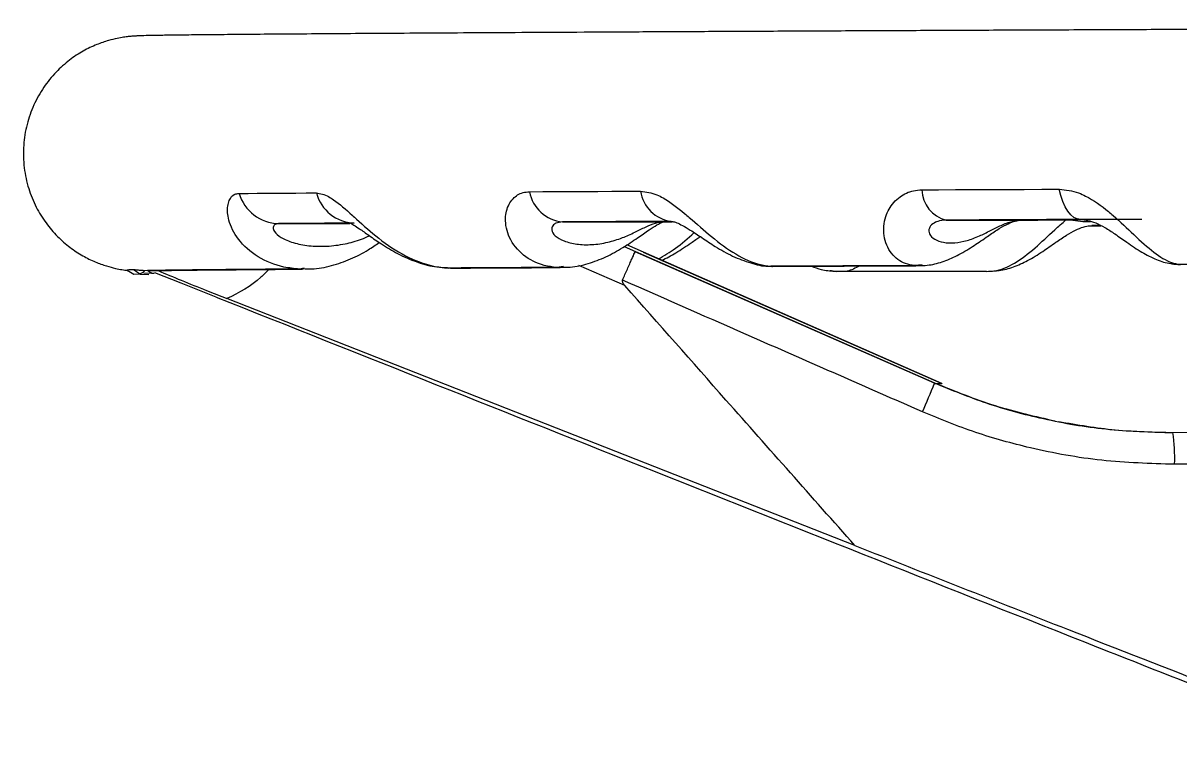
# Model space of a CAD drawing. Header units: millimetres. Extents: x 2451 to 4400, y 944 to 2322.
# Drawn here: x 3679.2 to 3766.7, y 2130 to 2185.8 of the extents above; entities that cross this region are included whole.
import ezdxf

# ---------------------------------------------------------------- set-up
doc = ezdxf.new("R2010")
doc.units = ezdxf.units.MM

msp = doc.modelspace()

# ---------------------------------------------------------------- linework, layer by layer
at = {"color": 7, "linetype": 'Continuous', "lineweight": 25}
for p, q in [((3719.991, 2170.773), (3727.645, 2170.785)), ((3749.04, 2170.912), (3754.774, 2170.915)), ((3758.455, 2170.927), (3759.386, 2170.801)), ((3763.843, 2170.954), (3759.225, 2170.956)), ((3759.386, 2170.801), (3759.976, 2170.803)), ((3698.495, 2170.645), (3703.898, 2170.658)), ((3759.915, 2170.472), (3760.742, 2170.474)), ((3726.126, 2168.487), (3724.868, 2169.037)), ((3724.668, 2168.906), (3725.515, 2168.535)), ((3748.153, 2158.564), (3725.499, 2168.512)), ((3725.515, 2168.535), (3748.155, 2158.59)), ((3748.722, 2158.545), (3726.126, 2168.487)), ((3748.744, 2158.514), (3726.133, 2168.459)), ((3700.447, 2167.275), (3700.085, 2167.205)), ((3711.287, 2167.316), (3711.722, 2167.289)), ((3720.062, 2167.396), (3719.563, 2167.329)), ((3724.715, 2165.953), (3721.22, 2167.481)), ((3735.629, 2167.424), (3736.09, 2167.434)), ((3746.63, 2167.465), (3735.765, 2167.413)), ((3735.904, 2167.405), (3746.743, 2167.457)), ((3747.223, 2167.53), (3746.63, 2167.465)), ((3766.684, 2167.554), (3766.122, 2167.611)), ((3779.456, 2167.607), (3766.684, 2167.554)), ((3687.034, 2167.131), (3687.542, 2166.821)), ((3687.981, 2166.837), (3687.514, 2167.147)), ((3687.542, 2166.821), (3687.981, 2166.837)), ((3688.688, 2166.78), (3688.026, 2166.79)), ((3688.299, 2166.904), (3688.865, 2166.923)), ((3688.607, 2167.078), (3688.778, 2166.975)), ((3688.771, 2166.98), (3688.865, 2166.923)), ((3688.775, 2166.978), (3688.889, 2166.931)), ((3688.865, 2166.923), (3688.889, 2166.931)), ((3689.095, 2166.871), (3688.885, 2166.874)), ((3691.135, 2166.135), (3689.141, 2166.924)), ((3740.248, 2167.081), (3740.729, 2167.019)), ((3752.086, 2167.032), (3740.861, 2167.011)), ((3693.77, 2165.086), (3691.135, 2166.135)), ((3742.125, 2146.279), (3694.588, 2164.965)), ((3776.733, 2152.457), (3766.33, 2152.425)), ((3760.551, 2138.559), (3760.581, 2138.559))]:
    msp.add_line(p, q, dxfattribs=at)
at = {"color": 7, "linetype": 'Continuous', "lineweight": 25, "flags": 128}
for points in [[(3695.507, 2172.932), (3696.191, 2172.936), (3696.889, 2172.941), (3697.601, 2172.946), (3698.326, 2172.951), (3699.064, 2172.955), (3699.816, 2172.96), (3700.581, 2172.965), (3701.36, 2172.97)], [(3717.488, 2173.062), (3718.501, 2173.068), (3719.526, 2173.073), (3720.562, 2173.078), (3721.609, 2173.084), (3722.668, 2173.089), (3723.737, 2173.094), (3724.817, 2173.1), (3725.909, 2173.105)], [(3747.191, 2173.204), (3748.464, 2173.21), (3749.746, 2173.216), (3751.036, 2173.221), (3752.334, 2173.227), (3753.64, 2173.232), (3754.954, 2173.238), (3756.276, 2173.244), (3757.605, 2173.249)], [(3759.225, 2170.956), (3758.966, 2170.996), (3758.712, 2171.117), (3758.469, 2171.314), (3758.244, 2171.585), (3758.04, 2171.922), (3757.864, 2172.318), (3757.718, 2172.764), (3757.605, 2173.249)], [(3728.226, 2170.815), (3727.159, 2170.81), (3726.103, 2170.805), (3725.057, 2170.799), (3724.022, 2170.794), (3722.998, 2170.789), (3721.984, 2170.784), (3720.982, 2170.778), (3719.991, 2170.773)], [(3759.225, 2170.956), (3757.925, 2170.95), (3756.632, 2170.945), (3755.347, 2170.939), (3754.07, 2170.934), (3752.8, 2170.929), (3751.539, 2170.923), (3750.285, 2170.918), (3749.04, 2170.912)], [(3759.424, 2170.931), (3759.354, 2170.93), (3758.904, 2170.929), (3758.455, 2170.927)], [(3704.219, 2170.683), (3703.457, 2170.678), (3702.709, 2170.673), (3701.973, 2170.669), (3701.251, 2170.664), (3700.542, 2170.659), (3699.846, 2170.655), (3699.164, 2170.65), (3698.495, 2170.645)], [(3748.18, 2158.55), (3748.24, 2158.549), (3748.722, 2158.545)], [(3748.722, 2158.545), (3748.744, 2158.52), (3748.744, 2158.514)], [(3766.206, 2154.837), (3771.562, 2154.854), (3775.771, 2154.867)]]:
    msp.add_lwpolyline(points, dxfattribs=at)
at = {"color": 7, "linetype": 'Continuous', "lineweight": 25}
for centre, radius, start, end in [((3698.595, 2173.871), 3.227, 196.92281, 268.22475), ((3704.363, 2173.793), 3.113, 195.32616, 267.34752), ((3720.27, 2173.591), 2.831, 190.7577, 264.35895), ((3728.584, 2173.496), 2.704, 188.29838, 262.39021), ((3749.646, 2173.293), 2.457, 182.06593, 255.71377), ((3708.336, 2174.023), 42.712, 335.6268, 338.77989), ((3753.272, 2152.964), 13.068, 357.63696, 8.24133)]:
    msp.add_arc(centre, radius, start, end, dxfattribs=at)
for points, knots in [([(3960.663, 2185.819), (3960.031, 2185.819), (3958.47, 2185.821), (3955.652, 2185.822), (3952.262, 2185.822), (3948.592, 2185.821), (3944.665, 2185.819), (3940.487, 2185.816), (3936.065, 2185.812), (3931.412, 2185.806), (3926.535, 2185.799), (3921.447, 2185.792), (3916.159, 2185.783), (3910.681, 2185.773), (3905.027, 2185.762), (3899.209, 2185.75), (3893.239, 2185.737), (3887.131, 2185.723), (3880.899, 2185.708), (3874.555, 2185.692), (3868.115, 2185.675), (3861.592, 2185.658), (3855.001, 2185.64), (3848.356, 2185.621), (3841.673, 2185.601), (3834.965, 2185.58), (3828.248, 2185.559), (3821.536, 2185.538), (3814.845, 2185.515), (3808.189, 2185.493), (3801.583, 2185.47), (3795.042, 2185.446), (3788.579, 2185.422), (3782.21, 2185.398), (3775.948, 2185.374), (3769.808, 2185.35), (3763.802, 2185.325), (3757.945, 2185.301), (3752.248, 2185.276), (3746.725, 2185.251), (3741.388, 2185.227), (3736.249, 2185.203), (3731.319, 2185.178), (3726.608, 2185.155), (3722.128, 2185.131), (3717.888, 2185.108), (3713.897, 2185.085), (3710.164, 2185.063), (3706.698, 2185.041), (3703.505, 2185.02), (3700.593, 2184.999), (3697.968, 2184.98), (3695.635, 2184.96), (3693.598, 2184.942), (3691.861, 2184.924), (3690.423, 2184.907), (3689.285, 2184.891), (3688.412, 2184.873), (3687.98, 2184.862), (3687.557, 2184.84), (3687.22, 2184.813), (3686.801, 2184.762), (3686.283, 2184.674), (3685.569, 2184.502), (3684.684, 2184.198), (3683.678, 2183.715), (3682.629, 2183.025), (3681.608, 2182.112), (3680.683, 2180.972), (3679.931, 2179.636), (3679.411, 2178.155), (3679.15, 2176.544), (3679.192, 2174.897), (3679.534, 2173.314), (3680.107, 2171.909), (3680.855, 2170.695), (3681.726, 2169.675), (3682.672, 2168.848), (3683.642, 2168.209), (3684.584, 2167.746), (3685.43, 2167.44), (3686.135, 2167.257), (3686.664, 2167.158), (3686.96, 2167.117), (3687.057, 2167.107), (3687.075, 2167.106)], [0, 0, 0, 0, 0.011068, 0.027371, 0.043668, 0.059961, 0.076251, 0.092539, 0.108825, 0.12511, 0.141394, 0.157678, 0.173961, 0.190243, 0.206526, 0.222808, 0.239089, 0.255371, 0.271652, 0.287933, 0.304214, 0.320495, 0.336776, 0.353057, 0.369337, 0.385618, 0.401899, 0.418179, 0.43446, 0.450741, 0.467022, 0.483303, 0.499583, 0.515864, 0.532145, 0.548427, 0.564708, 0.580989, 0.597271, 0.613553, 0.629835, 0.646118, 0.662401, 0.678685, 0.694969, 0.711254, 0.727541, 0.743829, 0.760118, 0.776411, 0.792707, 0.809009, 0.825319, 0.841643, 0.857988, 0.874375, 0.890848, 0.907537, 0.925013, 0.930439, 0.933629, 0.935429, 0.937142, 0.938982, 0.941367, 0.944148, 0.947167, 0.950511, 0.954091, 0.957813, 0.961613, 0.965454, 0.969628, 0.973523, 0.977176, 0.980618, 0.983863, 0.986909, 0.989742, 0.992329, 0.994596, 0.996456, 0.998026, 0.999619, 1, 1, 1, 1]), ([(3700.085, 2167.205), (3699.688, 2167.244), (3698.562, 2167.353), (3696.868, 2168.055), (3695.393, 2169.371), (3694.673, 2170.821), (3694.595, 2171.844), (3694.782, 2172.522), (3695.083, 2172.878), (3695.4, 2172.918), (3695.507, 2172.932)], [0, 0, 0, 0, 0.1004627, 0.284773, 0.4706985, 0.6383106, 0.7680934, 0.8320553, 0.9428908, 1, 1, 1, 1]), ([(3701.36, 2172.97), (3701.661, 2172.915), (3702.072, 2172.84), (3702.974, 2172.26), (3703.688, 2171.633), (3704.818, 2170.604), (3706.121, 2169.44), (3708.086, 2168.129), (3709.896, 2167.43), (3710.966, 2167.319), (3711.339, 2167.281)], [0, 0, 0, 0, 0.122958, 0.16818, 0.327149, 0.36199, 0.530043, 0.716457, 0.901253, 1, 1, 1, 1]), ([(3719.563, 2167.329), (3719.242, 2167.368), (3718.312, 2167.481), (3716.964, 2168.179), (3715.899, 2169.497), (3715.579, 2170.949), (3715.831, 2171.973), (3716.31, 2172.651), (3716.845, 2173.008), (3717.325, 2173.048), (3717.488, 2173.062)], [0, 0, 0, 0, 0.09737, 0.282314, 0.468879, 0.637067, 0.767296, 0.831478, 0.942694, 1, 1, 1, 1]), ([(3725.909, 2173.105), (3726.317, 2173.05), (3726.876, 2172.975), (3728.001, 2172.396), (3728.825, 2171.769), (3730.036, 2170.739), (3731.332, 2169.575), (3733.104, 2168.262), (3734.619, 2167.569), (3735.476, 2167.453), (3735.765, 2167.413)], [0, 0, 0, 0, 0.123482, 0.168897, 0.328544, 0.363534, 0.532304, 0.719514, 0.905098, 1, 1, 1, 1]), ([(3746.63, 2167.465), (3746.405, 2167.505), (3745.734, 2167.624), (3744.819, 2168.316), (3744.235, 2169.636), (3744.338, 2171.089), (3744.902, 2172.114), (3745.64, 2172.793), (3746.373, 2173.15), (3746.983, 2173.191), (3747.191, 2173.204)], [0, 0, 0, 0, 0.0931327, 0.2789445, 0.4663848, 0.6353624, 0.766203, 0.8306864, 0.9424253, 1, 1, 1, 1]), ([(3757.605, 2173.249), (3758.094, 2173.194), (3758.763, 2173.119), (3760.033, 2172.539), (3760.913, 2171.912), (3762.121, 2170.882), (3763.323, 2169.717), (3764.781, 2168.402), (3765.902, 2167.716), (3766.492, 2167.594), (3766.684, 2167.554)], [0, 0, 0, 0, 0.12414, 0.169797, 0.330295, 0.36547, 0.53514, 0.723348, 0.909921, 1, 1, 1, 1]), ([(3719.991, 2170.773), (3719.814, 2170.754), (3719.584, 2170.73), (3719.309, 2170.567), (3719.179, 2170.39), (3719.166, 2170.071), (3719.422, 2169.674), (3720.118, 2169.29), (3721.085, 2169.06), (3722.203, 2169.025), (3723.362, 2169.192), (3724.453, 2169.529), (3725.426, 2169.964), (3726.288, 2170.401), (3727.029, 2170.723), (3727.447, 2170.765), (3727.645, 2170.785)], [0, 0, 0, 0, 0.059181, 0.0764021, 0.1316902, 0.159314, 0.2338202, 0.3263056, 0.4272121, 0.5354107, 0.6422217, 0.7354472, 0.8101965, 0.8743398, 0.940316, 1, 1, 1, 1]), ([(3719.922, 2167.351), (3720.143, 2167.347), (3720.818, 2167.332), (3721.954, 2167.596), (3723.28, 2168.096), (3724.525, 2168.788), (3725.614, 2169.523), (3726.5, 2170.149), (3727.144, 2170.558), (3727.549, 2170.755), (3727.687, 2170.786), (3727.668, 2170.784), (3727.662, 2170.784)], [0, 0, 0, 0, 0.069387, 0.212307, 0.358073, 0.501795, 0.634384, 0.740206, 0.82343, 0.8954, 0.967159, 1, 1, 1, 1]), ([(3727.645, 2170.785), (3727.649, 2170.785), (3727.869, 2170.786), (3728.084, 2170.787), (3728.295, 2170.787)], [0, 0, 0, 0, 0.0170475, 1, 1, 1, 1]), ([(3728.252, 2170.813), (3728.268, 2170.813), (3728.301, 2170.813), (3728.598, 2170.738), (3729.083, 2170.511), (3729.743, 2170.123), (3730.591, 2169.551), (3731.654, 2168.846), (3732.872, 2168.148), (3734.202, 2167.655), (3735.141, 2167.412), (3735.608, 2167.424), (3735.629, 2167.424)], [0, 0, 0, 0, 0.073231, 0.149782, 0.218769, 0.295495, 0.403046, 0.526951, 0.684763, 0.844682, 0.99282, 1, 1, 1, 1]), ([(3746.938, 2167.481), (3747.161, 2167.479), (3747.775, 2167.475), (3748.764, 2167.737), (3749.901, 2168.211), (3750.983, 2168.861), (3751.976, 2169.55), (3752.839, 2170.142), (3753.564, 2170.569), (3754.161, 2170.819), (3754.552, 2170.91), (3754.702, 2170.905), (3754.758, 2170.904)], [0, 0, 0, 0, 0.074272, 0.204604, 0.340515, 0.488096, 0.6168, 0.715366, 0.800865, 0.875613, 0.954123, 1, 1, 1, 1]), ([(3749.04, 2170.912), (3748.813, 2170.893), (3748.52, 2170.869), (3748.119, 2170.706), (3747.884, 2170.529), (3747.7, 2170.209), (3747.739, 2169.811), (3748.159, 2169.426), (3748.834, 2169.195), (3749.665, 2169.158), (3750.566, 2169.325), (3751.465, 2169.66), (3752.336, 2170.094), (3753.197, 2170.531), (3754.021, 2170.853), (3754.531, 2170.895), (3754.774, 2170.915)], [0, 0, 0, 0, 0.059181, 0.076402, 0.13169, 0.159314, 0.23382, 0.326305, 0.427211, 0.535409, 0.64222, 0.735446, 0.810196, 0.874339, 0.940316, 1, 1, 1, 1]), ([(3752.086, 2167.032), (3752.286, 2167.035), (3752.947, 2167.044), (3754.172, 2167.548), (3755.705, 2168.701), (3756.988, 2169.955), (3757.819, 2170.676), (3758.105, 2170.925)], [0, 0, 0, 0, 0.117787, 0.390167, 0.648222, 0.87854, 1, 1, 1, 1]), ([(3754.774, 2170.915), (3754.778, 2170.915), (3755.571, 2170.917), (3756.837, 2170.921), (3758.037, 2170.925), (3758.455, 2170.927)], [0, 0, 0, 0, 0.00303, 0.653322, 1, 1, 1, 1]), ([(3759.244, 2170.953), (3759.409, 2170.944), (3759.721, 2170.925), (3760.364, 2170.712), (3761.084, 2170.345), (3761.892, 2169.818), (3762.817, 2169.153), (3763.825, 2168.465), (3764.907, 2167.93), (3765.768, 2167.627), (3766.258, 2167.602), (3766.368, 2167.596)], [0, 0, 0, 0, 0.0926841, 0.1756462, 0.2642027, 0.3625873, 0.4916286, 0.6604776, 0.8195208, 0.959452, 1, 1, 1, 1]), ([(3698.495, 2170.645), (3698.378, 2170.627), (3698.228, 2170.603), (3698.098, 2170.44), (3698.082, 2170.263), (3698.241, 2169.945), (3698.695, 2169.548), (3699.621, 2169.165), (3700.814, 2168.937), (3702.144, 2168.902), (3703.478, 2169.075), (3704.576, 2169.366), (3705.176, 2169.635), (3705.378, 2169.726)], [0, 0, 0, 0, 0.075578, 0.09757, 0.168177, 0.203454, 0.298603, 0.416713, 0.545577, 0.683754, 0.820158, 0.939213, 1, 1, 1, 1]), ([(3703.883, 2170.719), (3703.885, 2170.72), (3703.889, 2170.721), (3704.198, 2170.549), (3704.674, 2170.23), (3705.385, 2169.718), (3706.352, 2169.044), (3707.578, 2168.307), (3708.985, 2167.703), (3710.264, 2167.349), (3711.02, 2167.324), (3711.287, 2167.316)], [0, 0, 0, 0, 0.063114, 0.128316, 0.200217, 0.303572, 0.424194, 0.573984, 0.750539, 0.911763, 1, 1, 1, 1]), ([(3727.242, 2167.971), (3727.679, 2168.219), (3728.606, 2168.744), (3729.497, 2169.541), (3729.968, 2169.963)], [0, 0, 0, 0, 0.471907, 1, 1, 1, 1]), ([(3752.245, 2167.051), (3752.514, 2167.055), (3753.162, 2167.066), (3754.159, 2167.353), (3755.251, 2167.841), (3756.29, 2168.492), (3757.255, 2169.176), (3758.103, 2169.755), (3758.83, 2170.171), (3759.44, 2170.41), (3759.842, 2170.495), (3760.001, 2170.484), (3760.049, 2170.481)], [0, 0, 0, 0, 0.090468, 0.217869, 0.351918, 0.50059, 0.627812, 0.72528, 0.809774, 0.885816, 0.965274, 1, 1, 1, 1]), ([(3760.754, 2170.496), (3760.527, 2170.495), (3760.296, 2170.495), (3760.073, 2170.494), (3760.07, 2170.494)], [0, 0, 0, 0, 0.98366, 1, 1, 1, 1]), ([(3700.491, 2167.229), (3700.661, 2167.222), (3701.333, 2167.195), (3702.514, 2167.436), (3703.952, 2167.926), (3705.167, 2168.556), (3705.843, 2169.029), (3706.117, 2169.22)], [0, 0, 0, 0, 0.086072, 0.339659, 0.591325, 0.834621, 1, 1, 1, 1]), ([(3727.501, 2167.857), (3727.861, 2168.042), (3728.618, 2168.43), (3729.592, 2169.1), (3730.191, 2169.509), (3730.42, 2169.665)], [0, 0, 0, 0, 0.3591901, 0.7553273, 1, 1, 1, 1]), ([(3724.534, 2166.371), (3724.661, 2166.657), (3724.855, 2167.098), (3725.085, 2167.614), (3725.289, 2168.068), (3725.45, 2168.416), (3725.507, 2168.53), (3725.515, 2168.54), (3725.515, 2168.536), (3725.515, 2168.535)], [0, 0, 0, 0, 0.238997, 0.367834, 0.499678, 0.748972, 0.92468, 0.973941, 1, 1, 1, 1]), ([(3726.126, 2168.487), (3726.128, 2168.487), (3726.132, 2168.489), (3726.139, 2168.495), (3726.135, 2168.483), (3726.135, 2168.483)], [0, 0, 0, 0, 0.3433639, 0.9922507, 1, 1, 1, 1]), ([(3700.278, 2167.199), (3700.345, 2167.209), (3700.426, 2167.221), (3700.444, 2167.267), (3700.447, 2167.275)], [0, 0, 0, 0, 0.841353, 1, 1, 1, 1]), ([(3719.563, 2167.329), (3718.117, 2167.32), (3715.239, 2167.304), (3712.635, 2167.288), (3711.339, 2167.281)], [0, 0, 0, 0, 0.502496, 1, 1, 1, 1]), ([(3711.517, 2167.274), (3712.861, 2167.282), (3715.461, 2167.297), (3718.334, 2167.313), (3719.722, 2167.321)], [0, 0, 0, 0, 0.516904, 1, 1, 1, 1]), ([(3719.722, 2167.321), (3719.837, 2167.331), (3719.972, 2167.343), (3720.05, 2167.389), (3720.062, 2167.396)], [0, 0, 0, 0, 0.845145, 1, 1, 1, 1]), ([(3735.686, 2167.425), (3735.737, 2167.417), (3735.816, 2167.404), (3735.882, 2167.405), (3735.904, 2167.405)], [0, 0, 0, 0, 0.660052, 1, 1, 1, 1]), ([(3738.835, 2167.428), (3739.081, 2167.334), (3739.649, 2167.117), (3740.248, 2167.072), (3740.588, 2167.046)], [0, 0, 0, 0, 0.433007, 1, 1, 1, 1]), ([(3742.466, 2167.446), (3742.17, 2167.278), (3741.686, 2167.005), (3741.091, 2167.009), (3740.861, 2167.011)], [0, 0, 0, 0, 0.613491, 1, 1, 1, 1]), ([(3746.743, 2167.457), (3746.896, 2167.467), (3747.074, 2167.479), (3747.204, 2167.523), (3747.223, 2167.53)], [0, 0, 0, 0, 0.853431, 1, 1, 1, 1]), ([(3766.122, 2167.611), (3766.322, 2167.58), (3766.547, 2167.545), (3766.752, 2167.545), (3766.776, 2167.545)], [0, 0, 0, 0, 0.886447, 1, 1, 1, 1]), ([(3687.514, 2167.147), (3687.389, 2167.144), (3687.178, 2167.138), (3687.076, 2167.133), (3687.034, 2167.131)], [0, 0, 0, 0, 0.59289, 1, 1, 1, 1]), ([(3688.387, 2167.083), (3688.298, 2167.087), (3688.095, 2167.096), (3687.829, 2167.118), (3687.629, 2167.138), (3687.539, 2167.147), (3687.521, 2167.147), (3687.514, 2167.147)], [0, 0, 0, 0, 0.215764, 0.486751, 0.682932, 0.87953, 1, 1, 1, 1]), ([(3687.981, 2166.837), (3687.999, 2166.842), (3688.045, 2166.855), (3688.199, 2166.951), (3688.349, 2167.057), (3688.387, 2167.083)], [0, 0, 0, 0, 0.332211, 0.831009, 1, 1, 1, 1]), ([(3700.085, 2167.205), (3698.925, 2167.196), (3696.6, 2167.178), (3693.973, 2167.155), (3691.92, 2167.134), (3690.383, 2167.116), (3689.162, 2167.099), (3688.646, 2167.089), (3688.387, 2167.083)], [0, 0, 0, 0, 0.192582, 0.385917, 0.538678, 0.691438, 0.845719, 1, 1, 1, 1]), ([(3688.607, 2167.078), (3688.803, 2167.082), (3689.418, 2167.095), (3691.146, 2167.118), (3693.89, 2167.147), (3696.974, 2167.174), (3699.175, 2167.191), (3700.278, 2167.199)], [0, 0, 0, 0, 0.119916, 0.376165, 0.634194, 0.816777, 1, 1, 1, 1]), ([(3689.377, 2167.087), (3689.955, 2166.846), (3691.125, 2166.358), (3692.896, 2165.637), (3694.073, 2165.169), (3694.588, 2164.965)], [0, 0, 0, 0, 0.354125, 0.717553, 1, 1, 1, 1]), ([(3697.751, 2167.179), (3697.562, 2166.974), (3696.683, 2166.018), (3695.509, 2165.428), (3694.588, 2164.965)], [0, 0, 0, 0, 0.215221, 1, 1, 1, 1]), ([(3740.861, 2167.011), (3740.695, 2167.02), (3740.499, 2167.031), (3740.281, 2167.075), (3740.248, 2167.081)], [0, 0, 0, 0, 0.848181, 1, 1, 1, 1]), ([(3724.534, 2166.371), (3724.53, 2166.358), (3724.521, 2166.333), (3724.521, 2166.272), (3724.565, 2166.131), (3724.651, 2166.029), (3724.715, 2165.953)], [0, 0, 0, 0, 0.082493, 0.170588, 0.380373, 1, 1, 1, 1]), ([(3747.242, 2156.397), (3743.003, 2158.257), (3735.432, 2161.58), (3727.864, 2164.907), (3724.534, 2166.371)], [0, 0, 0, 0, 0.56, 1, 1, 1, 1]), ([(3742.125, 2146.279), (3738.872, 2149.948), (3733.063, 2156.501), (3727.266, 2163.065), (3724.715, 2165.953)], [0, 0, 0, 0, 0.560002, 1, 1, 1, 1]), ([(3693.77, 2165.086), (3704.849, 2160.681), (3727.107, 2151.83), (3749.37, 2142.996), (3760.551, 2138.559)], [0, 0, 0, 0, 0.497775, 1, 1, 1, 1]), ([(3766.226, 2154.798), (3764.521, 2154.848), (3761.222, 2154.945), (3756.488, 2155.768), (3752.141, 2156.938), (3749.454, 2158.033), (3748.153, 2158.564)], [0, 0, 0, 0, 0.275122, 0.532251, 0.773412, 1, 1, 1, 1]), ([(3748.155, 2158.59), (3749.675, 2157.973), (3752.644, 2156.768), (3755.768, 2156.057), (3757.292, 2155.711)], [0, 0, 0, 0, 0.511936, 1, 1, 1, 1]), ([(3766.33, 2152.425), (3764.487, 2152.482), (3760.816, 2152.594), (3755.781, 2153.512), (3751.242, 2154.765), (3748.578, 2155.852), (3747.242, 2156.397)], [0, 0, 0, 0, 0.28154, 0.560862, 0.779652, 1, 1, 1, 1]), ([(3757.555, 2155.667), (3758.98, 2155.422), (3761.844, 2154.928), (3764.748, 2154.868), (3766.206, 2154.837)], [0, 0, 0, 0, 0.497889, 1, 1, 1, 1]), ([(3742.125, 2146.279), (3747.491, 2144.163), (3756.667, 2140.545), (3765.853, 2136.95), (3769.668, 2135.456)], [0, 0, 0, 0, 0.58467, 1, 1, 1, 1]), ([(3760.581, 2138.559), (3767.798, 2135.703), (3775.038, 2132.836), (3782.284, 2129.984), (3782.308, 2129.975)], [0, 0, 0, 0, 0.996706, 1, 1, 1, 1])]:
    msp.add_open_spline(points, degree=3, knots=knots, dxfattribs=at)

doc.saveas('drawing.dxf')
